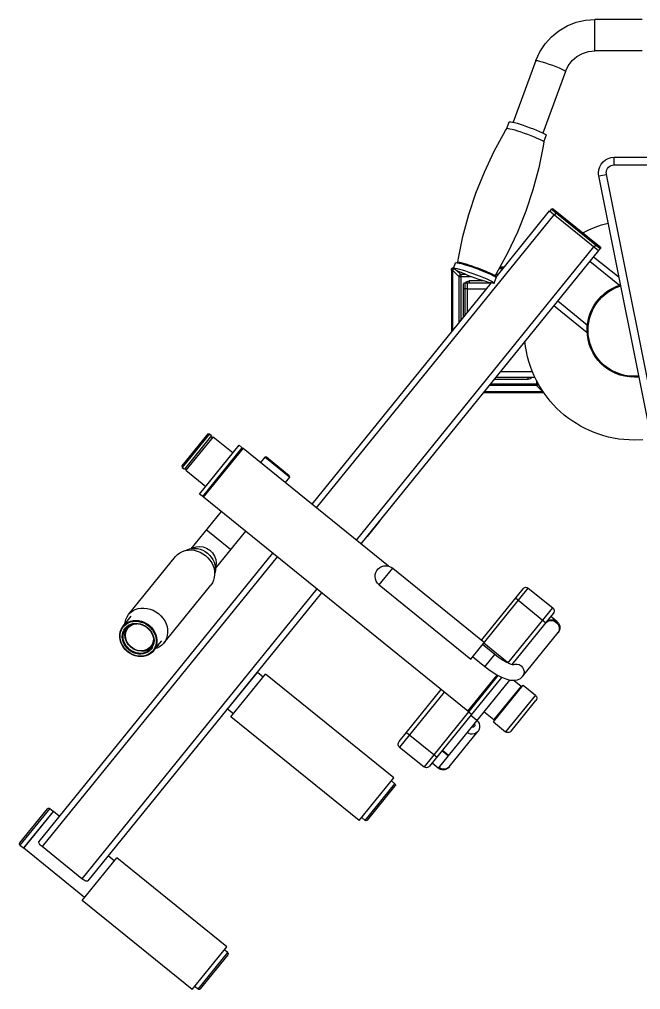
# Model space of a CAD drawing. Header units: millimetres. Extents: x 24547 to 62889, y 34568 to 56011.
# Drawn here: x 39587 to 40064, y 47662 to 48408 of the extents above; entities that cross this region are included whole.
import ezdxf

# ---------------------------------------------------------------- set-up
doc = ezdxf.new("R2010")
doc.units = ezdxf.units.MM
doc.linetypes.add('PEN_TYPE_1', pattern=[0])

# ---------------------------------------------------------------- blocks, each defined once
blk = doc.blocks.new('A$C022D36FF')
at = {"color": 7, "linetype": 'PEN_TYPE_1'}
for points in [[(396.48, 1317.64), (399.53, 1324.33), (403.55, 1330.48), (408.46, 1335.95), (414.16, 1340.61), (420.51, 1344.35), (427.34, 1347.09), (434.52, 1348.76), (441.88, 1349.32)], [(441.88, 1325.21), (441.88, 1349.32)], [(478.11, 1349.32), (441.88, 1349.32)], [(419.17, 1309.35), (421.3, 1313.75), (424.3, 1317.63), (428.03, 1320.83), (432.31, 1323.2), (436.99, 1324.67), (441.88, 1325.16)], [(478.11, 1325.16), (441.88, 1325.16)], [(396.48, 1317.64), (379.18, 1270.28)], [(396.48, 1317.64), (396.81, 1317.74), (397.77, 1317.63), (399.33, 1317.27), (401.38, 1316.7), (403.81, 1315.94), (406.46, 1315.03), (409.19, 1314.05), (411.85, 1313.02), (414.27, 1312.02), (416.32, 1311.11), (417.87, 1310.34), (418.85, 1309.75), (419.17, 1309.38)], [(419.17, 1309.35), (401.87, 1261.99)], [(374.23, 1265.56), (376.09, 1270.62)], [(376.09, 1270.62), (376.41, 1270.75), (377.2, 1270.7), (378.43, 1270.46), (380.08, 1270.05), (382.06, 1269.5), (384.32, 1268.8), (386.8, 1267.98), (389.39, 1267.07), (392.01, 1266.12), (394.56, 1265.15), (396.97, 1264.18), (399.15, 1263.25), (401.04, 1262.4), (402.55, 1261.65), (403.64, 1261.04), (404.28, 1260.56), (404.44, 1260.26)], [(350.5, 1215.9), (356.93, 1232), (364.53, 1248.06), (373.27, 1263.93), (374.23, 1265.54)], [(374.56, 1265.66), (374.23, 1265.56)], [(374.56, 1265.66), (375.34, 1265.61), (376.58, 1265.37), (378.22, 1264.97), (380.21, 1264.41), (382.47, 1263.71), (384.95, 1262.89), (387.53, 1262), (390.15, 1261.04), (392.71, 1260.06), (395.12, 1259.08), (397.3, 1258.16), (399.17, 1257.31), (400.7, 1256.56), (401.79, 1255.94), (402.42, 1255.48), (402.59, 1255.19)], [(402.6, 1255.19), (404.44, 1260.26)], [(402.59, 1255.18), (402.05, 1251.88), (398.68, 1235.31), (394.2, 1218.45), (388.74, 1201.94)], [(444.76, 1229.09), (444.59, 1230.26), (444.53, 1231.45), (444.78, 1233.89), (445.48, 1236.15), (446.59, 1238.2), (448.07, 1239.99), (449.85, 1241.47), (451.91, 1242.58), (454.17, 1243.29), (456.61, 1243.53)], [(450.68, 1230.27), (450.6, 1230.86), (450.57, 1231.45), (450.69, 1232.67), (451.04, 1233.81), (451.6, 1234.83), (452.34, 1235.72), (453.23, 1236.46), (454.26, 1237.02), (455.39, 1237.37), (456.61, 1237.49)], [(456.61, 1237.49), (456.61, 1243.53)], [(456.61, 1243.53), (765.3, 1243.53)], [(456.61, 1237.49), (765.3, 1237.49)], [(444.76, 1229.09), (450.68, 1230.27)], [(494.16, 1012.89), (450.68, 1230.27)], [(488.23, 1011.7), (444.76, 1229.09)], [(336.67, 1162.79), (337.19, 1165.95), (340.54, 1182.53), (345.03, 1199.39), (350.5, 1215.9)], [(388.74, 1201.94), (382.31, 1185.84), (374.71, 1169.78), (365.97, 1153.91), (365.07, 1152.42)], [(365.88, 1151.33), (407.06, 1202.17)], [(407.06, 1202.17), (444.69, 1171.7)], [(408.3, 1203.5), (407.16, 1202.1)], [(408.3, 1203.5), (408.72, 1203.84), (409.23, 1203.96), (409.64, 1203.89), (409.99, 1203.68)], [(445.83, 1173.1), (408.3, 1203.5)], [(409.99, 1203.68), (445.65, 1174.81)], [(412.58, 1201.6), (410.68, 1199.24)], [(228.19, 974.07), (410.59, 1199.32)], [(432.6, 1185.45), (437.27, 1187.74), (442.08, 1189.73), (446.99, 1191.42), (452, 1192.81)], [(258.67, 949.38), (441.08, 1174.63)], [(444.61, 1171.77), (262.2, 946.52)], [(443.08, 1176.89), (441.18, 1174.55)], [(445.83, 1173.1), (444.69, 1171.7)], [(445.65, 1174.81), (445.99, 1174.38), (446.11, 1173.86), (446.04, 1173.46), (445.85, 1173.1)], [(445.83, 1173.1), (445.85, 1173.1)], [(335.12, 1162.45), (336.83, 1162.77)], [(336.83, 1162.77), (336.96, 1162.79), (337.76, 1162.73), (339, 1162.49), (340.64, 1162.09), (342.63, 1161.52), (344.89, 1160.82), (347.35, 1160.01), (349.93, 1159.12), (352.55, 1158.16), (355.11, 1157.18), (357.52, 1156.21), (359.72, 1155.28), (361.59, 1154.43), (363.1, 1153.69), (364.21, 1153.07), (364.84, 1152.6), (364.92, 1152.51)], [(437.95, 1163.55), (460.77, 1145.07)], [(440.8, 1167.07), (460.32, 1151.27)], [(331.67, 1156.82), (331.83, 1157.63), (332.25, 1158.3), (332.89, 1158.77), (333.69, 1158.99)], [(331.67, 1156.82), (331.67, 1109.07)], [(331.67, 1156.82), (332.52, 1156.82)], [(332.52, 1156.82), (332.75, 1157.58), (333.38, 1158.07)], [(332.52, 1156.82), (332.52, 1110.11)], [(332.76, 1156.49), (332.83, 1156.95), (333.02, 1157.34), (333.33, 1157.64), (333.56, 1157.76)], [(332.76, 1110.41), (332.76, 1156.49)], [(337.35, 1151.91), (332.76, 1156.49)], [(333.36, 1158.09), (334.91, 1162.33)], [(333.36, 1158.09), (333.72, 1158.23), (334.59, 1158.16), (335.95, 1157.91), (337.76, 1157.46), (339.94, 1156.84), (342.43, 1156.07), (345.15, 1155.18), (348, 1154.18), (350.86, 1153.13), (353.68, 1152.06), (356.33, 1150.99), (358.74, 1149.98), (360.81, 1149.04), (362.47, 1148.22), (363.69, 1147.54), (364.39, 1147.02), (364.57, 1146.69)], [(364.57, 1146.69), (364.21, 1146.56), (363.35, 1146.62), (361.98, 1146.88), (360.17, 1147.32), (357.99, 1147.93), (355.5, 1148.71), (352.78, 1149.6), (349.93, 1150.59), (347.07, 1151.64), (344.25, 1152.72), (341.6, 1153.79), (339.19, 1154.8), (337.12, 1155.75), (335.46, 1156.56), (334.26, 1157.24), (333.55, 1157.76), (333.36, 1158.09)], [(335.12, 1162.45), (334.91, 1162.33)], [(335.12, 1162.45), (335.27, 1162.47), (336.15, 1162.4), (337.5, 1162.15), (339.31, 1161.7), (341.49, 1161.08), (343.98, 1160.31), (346.7, 1159.42), (349.54, 1158.43), (352.42, 1157.37), (355.22, 1156.3), (357.89, 1155.23), (360.29, 1154.22), (362.35, 1153.28), (364.01, 1152.46), (365.23, 1151.78), (365.93, 1151.26), (366.03, 1151.16)], [(338.77, 1153.32), (335.58, 1156.51)], [(368.16, 1157.91), (371.22, 1157.91)], [(371.42, 1158.15), (368.31, 1158.15)], [(372.1, 1158.99), (368.76, 1158.99)], [(337.35, 1151.91), (337.38, 1152.1), (337.45, 1152.31), (337.55, 1152.51), (337.68, 1152.69), (337.81, 1152.85), (337.99, 1153), (338.17, 1153.11), (338.36, 1153.21), (338.56, 1153.27), (338.77, 1153.32)], [(337.35, 1151.91), (337.35, 1116.08)], [(337.35, 1151.91), (346.4, 1151.91)], [(338.77, 1153.32), (338.77, 1117.83)], [(342.77, 1153.32), (338.77, 1153.32)], [(342.72, 1147.05), (343.21, 1147.63), (343.82, 1148.06), (344.51, 1148.33), (345.26, 1148.42)], [(345.26, 1148.42), (345.26, 1146.92)], [(356.41, 1148.42), (345.26, 1148.42)], [(364.57, 1146.69), (366.11, 1150.93)], [(366.03, 1151.16), (364.92, 1152.51)], [(366.36, 1151.91), (365.43, 1151.91)], [(367.5, 1153.32), (365.61, 1153.32)], [(366.11, 1150.93), (366.03, 1151.16)], [(224.66, 976.92), (362.24, 1146.83)], [(340.72, 1145.83), (340.82, 1146.3), (341.08, 1146.69), (341.47, 1146.95), (341.94, 1147.04)], [(340.72, 1145.83), (340.72, 1120.26)], [(340.72, 1142.51), (343.75, 1142.51)], [(341.94, 1147.04), (341.94, 1121.75)], [(341.94, 1147.04), (343.75, 1147.04)], [(343.75, 1147.04), (343.75, 1123.98)], [(343.75, 1146.92), (361.8, 1146.92)], [(343.75, 1142.39), (358.66, 1142.39)], [(475.63, 1074.63), (473.85, 1074.5), (472.07, 1074.46), (468.37, 1074.64), (464.77, 1075.19), (461.3, 1076.09), (457.97, 1077.31), (454.8, 1078.83), (451.82, 1080.65), (449.03, 1082.73), (446.45, 1085.07), (444.11, 1087.65), (442.03, 1090.44), (440.21, 1093.42), (438.69, 1096.59), (437.47, 1099.92), (436.58, 1103.39), (436.03, 1106.98), (435.84, 1110.69), (435.96, 1113.65), (436.32, 1116.56), (436.9, 1119.41), (437.71, 1122.17), (438.72, 1124.85), (439.94, 1127.43), (441.35, 1129.9), (442.95, 1132.25), (444.73, 1134.47), (446.68, 1136.54), (448.8, 1138.46), (451.06, 1140.21), (453.47, 1141.79), (456.03, 1143.18), (458.71, 1144.37), (461.51, 1145.35)], [(475.5, 1075.34), (473.79, 1075.22), (472.07, 1075.18), (468.44, 1075.36), (464.91, 1075.9), (461.51, 1076.78), (458.25, 1077.97), (455.14, 1079.47), (452.21, 1081.25), (449.48, 1083.29), (446.96, 1085.58), (444.66, 1088.11), (442.62, 1090.84), (440.84, 1093.77), (439.35, 1096.87), (438.15, 1100.13), (437.28, 1103.53), (436.74, 1107.06), (436.55, 1110.69), (436.67, 1113.59), (437.02, 1116.44), (437.59, 1119.22), (438.38, 1121.93), (439.37, 1124.55), (440.57, 1127.08), (441.95, 1129.49), (443.51, 1131.79), (445.25, 1133.96), (447.16, 1135.99), (449.23, 1137.87), (451.44, 1139.59), (453.8, 1141.14), (456.29, 1142.5), (458.91, 1143.67), (461.65, 1144.63)], [(413.26, 1133.07), (436.12, 1114.57)], [(410.4, 1129.54), (435.94, 1108.86)], [(478.62, 1026.4), (472.07, 1026.15), (468.03, 1026.25), (464.03, 1026.53), (460.08, 1027), (456.19, 1027.64), (452.35, 1028.47), (448.59, 1029.46), (444.88, 1030.62), (441.26, 1031.95), (437.71, 1033.43), (434.24, 1035.07), (430.86, 1036.86), (427.57, 1038.8), (424.37, 1040.88), (421.28, 1043.1), (418.29, 1045.45), (415.41, 1047.94), (412.65, 1050.55), (410, 1053.28), (407.48, 1056.13), (405.09, 1059.1), (402.82, 1062.17), (400.7, 1065.35), (398.71, 1068.63), (396.87, 1072.01), (395.19, 1075.49), (393.65, 1079.05), (392.28, 1082.7), (391.07, 1086.42), (390.03, 1090.23), (389.17, 1094.11), (388.48, 1098.06), (387.97, 1102.07)], [(365.8, 1074.46), (395.78, 1074.46)], [(369.46, 1078.99), (393.93, 1078.99)], [(390.54, 1072.95), (390.54, 1074.46)], [(393.16, 1074.46), (392.68, 1073.83), (392.05, 1073.35), (391.33, 1073.05), (390.54, 1072.95)], [(397.04, 1068.05), (360.63, 1068.05)], [(361.77, 1069.48), (398.45, 1069.48)], [(364.58, 1072.95), (390.54, 1072.95)], [(397.04, 1071.91), (397.04, 1068.05)], [(398.45, 1069.48), (398.42, 1069.27), (398.35, 1069.06), (398.26, 1068.87), (398.13, 1068.69), (397.98, 1068.52), (397.82, 1068.38), (397.64, 1068.26), (397.45, 1068.16), (397.25, 1068.09), (397.04, 1068.05)], [(401.63, 1063.46), (397.04, 1068.05)], [(401.95, 1062.38), (356.02, 1062.38)], [(401.95, 1063.23), (356.7, 1063.23)], [(356.9, 1063.46), (401.63, 1063.46)], [(401.98, 1063.53), (401.63, 1063.46)], [(402.15, 1063.24), (402.05, 1063.23), (401.95, 1063.23)], [(401.95, 1062.38), (401.95, 1063.23)], [(402.62, 1062.48), (402.29, 1062.41), (401.95, 1062.38)], [(144.77, 1030.94), (124.81, 1006.29)], [(145.82, 1031.06), (124.92, 1005.24)], [(147.59, 1029.62), (126.68, 1003.81)], [(148.62, 1028.79), (127.72, 1002.97)], [(144.77, 1030.94), (145.82, 1031.06)], [(145.82, 1031.06), (147.59, 1029.62)], [(147.05, 1028.96), (148.09, 1028.13)], [(148.62, 1028.79), (164.01, 1016.32)], [(138.36, 984.64), (168.76, 1022.19)], [(171.11, 1020.28), (168.76, 1022.19)], [(140.71, 982.74), (171.11, 1020.28)], [(141.29, 982.28), (171.69, 1019.81)], [(171.69, 1019.81), (170.64, 1019.7)], [(283.39, 929.36), (171.7, 1019.81)], [(124.81, 1006.29), (124.92, 1005.24)], [(188.52, 1013), (185.19, 1008.89)], [(189.57, 1013.1), (188.52, 1013)], [(207.28, 997.8), (188.52, 1013)], [(207.18, 998.85), (189.57, 1013.1)], [(124.92, 1005.24), (126.68, 1003.81)], [(127.22, 1004.47), (128.25, 1003.63)], [(127.72, 1002.97), (143.11, 990.51)], [(207.18, 998.85), (207.28, 997.8)], [(207.28, 997.8), (203.95, 993.69)], [(140.71, 982.74), (138.36, 984.64)], [(141.29, 982.28), (141.18, 983.33)], [(344.25, 817.91), (141.29, 982.28)], [(154.78, 971.34), (131.63, 942.75)], [(276.38, 963.84), (266.87, 952.09)], [(276.66, 964.37), (276.38, 963.84)], [(276.59, 964.29), (276.38, 963.84)], [(162.16, 942.07), (143.38, 957.26)], [(173.56, 956.15), (150.4, 927.55)], [(266.87, 952.09), (266.56, 951.9)], [(267.93, 953.41), (267.63, 953.22)], [(268.15, 953.86), (267.93, 953.41)], [(194.25, 939.38), (14.96, 717.95)], [(119.94, 936.7), (121.42, 938.26), (123.14, 939.55), (125.08, 940.57), (127.2, 941.29), (129.43, 941.68), (131.75, 941.77), (134.1, 941.51), (136.42, 940.94), (138.7, 940.06), (140.87, 938.9), (142.89, 937.46)], [(127.76, 941.39), (128.87, 941.98), (130.7, 942.6), (132.65, 942.95), (134.66, 943.01), (136.7, 942.79), (138.74, 942.3), (140.71, 941.54), (142.6, 940.52), (144.35, 939.27)], [(132.48, 942.91), (133.16, 943.39), (135.62, 944.28), (138.31, 944.53), (141.07, 944.14), (143.75, 943.12), (146.19, 941.54)], [(144.35, 939.27), (145.94, 937.82), (147.33, 936.18), (148.49, 934.41), (149.39, 932.52), (150.02, 930.57), (150.38, 928.58), (150.44, 926.61), (150.21, 924.69), (149.88, 923.48)], [(146.19, 941.54), (148.24, 939.48), (149.8, 937.08), (150.76, 934.46), (151.07, 931.77), (150.71, 929.18), (150.39, 928.41)], [(197.79, 936.52), (17.5, 713.88)], [(83.84, 892.12), (119.94, 936.7)], [(142.89, 937.46), (144.71, 935.79), (146.3, 933.91), (147.64, 931.87), (148.68, 929.7), (149.41, 927.46), (149.82, 925.17), (149.89, 922.9), (149.63, 920.7), (149.04, 918.59), (148.13, 916.63), (146.92, 914.85)], [(276.12, 914.89), (274.82, 916.21), (273.86, 917.77), (273.25, 919.5), (273.05, 921.34), (273.22, 923.01), (273.7, 924.57), (274.46, 925.98), (275.48, 927.21), (276.71, 928.22), (278.12, 928.99), (279.67, 929.47), (281.35, 929.64), (282.76, 929.52), (284.12, 929.17), (285.4, 928.59), (286.57, 927.79)], [(276.12, 914.89), (286.57, 927.79)], [(286.57, 927.79), (356.96, 870.79)], [(228.27, 911.83), (47.99, 689.21)], [(110.81, 870.27), (146.92, 914.85)], [(276.12, 914.89), (346.52, 857.89)], [(346.52, 857.89), (390.67, 912.42)], [(386.42, 911.97), (354.62, 872.69)], [(386.42, 911.97), (386.9, 912.45), (387.47, 912.8), (388.1, 913.01), (388.77, 913.09), (389.78, 912.92), (390.67, 912.42)], [(390.67, 912.42), (409.44, 897.22)], [(231.8, 908.98), (52.5, 687.55)], [(380.73, 904.93), (404.18, 885.93)], [(83.84, 892.12), (85.32, 893.67), (87.04, 894.97), (88.98, 895.99), (91.1, 896.71), (93.33, 897.1), (95.64, 897.19), (97.99, 896.93), (100.32, 896.36), (102.6, 895.48), (104.77, 894.32), (106.79, 892.88)], [(375.05, 854.74), (409.44, 897.22)], [(409.44, 897.22), (409.92, 896.73), (410.27, 896.17), (410.49, 895.54), (410.56, 894.87), (410.39, 893.86), (409.89, 892.97)], [(83.19, 863.74), (81.59, 865.22), (80.2, 866.89), (79.05, 868.7), (78.17, 870.63), (77.59, 872.62), (77.31, 874.63), (77.33, 876.62), (77.68, 878.54), (78.31, 880.36), (79.23, 882.02), (80.43, 883.48), (81.85, 884.73), (83.49, 885.73), (85.3, 886.46), (87.24, 886.9), (89.27, 887.05), (91.34, 886.88), (93.41, 886.43), (95.42, 885.69), (97.34, 884.67), (99.12, 883.42)], [(79.57, 883.27), (85.84, 891)], [(79.57, 883.27), (80.22, 884), (81.7, 885.29), (83.39, 886.32), (85.26, 887.07), (87.26, 887.53), (89.35, 887.67), (91.49, 887.51), (93.63, 887.05), (95.71, 886.27), (97.69, 885.22)], [(80.97, 884.99), (81.12, 886.28), (81.71, 888.39), (82.62, 890.35), (83.84, 892.12)], [(106.79, 892.88), (108.61, 891.21), (110.2, 889.33), (111.54, 887.29), (112.58, 885.12), (113.31, 882.88), (113.72, 880.59), (113.79, 878.32), (113.53, 876.11), (112.94, 874.01), (112.03, 872.05), (110.81, 870.27)], [(409.89, 892.97), (378.09, 853.7)], [(404.18, 885.93), (405.15, 886.88), (406.28, 887.58), (407.54, 888.02), (408.89, 888.17), (410.1, 888.05), (411.24, 887.69), (412.26, 887.14), (413.16, 886.4), (413.89, 885.51), (414.45, 884.48), (414.8, 883.35), (414.92, 882.13), (414.84, 881.1), (414.57, 880.11), (414.15, 879.18), (413.57, 878.33)], [(404.41, 886.11), (405.78, 887.03), (407.37, 887.52), (409.06, 887.53), (410.69, 887.08), (412.17, 886.19)], [(412.68, 886.82), (407.99, 890.63)], [(83.08, 863.61), (81.43, 865.14), (79.99, 866.85), (78.81, 868.73), (77.9, 870.72), (77.3, 872.78), (77, 874.85), (77.03, 876.91), (77.37, 878.89), (78.04, 880.76), (78.99, 882.48), (79.57, 883.27)], [(84.15, 864.92), (82.66, 866.29), (81.4, 867.85), (80.37, 869.54), (79.6, 871.33), (79.13, 873.18), (78.95, 875.03), (79.07, 876.86), (79.48, 878.6), (80.19, 880.22), (81.16, 881.67), (82.38, 882.93), (83.81, 883.95), (85.43, 884.72), (87.19, 885.21), (89.04, 885.42), (90.95, 885.34), (92.86, 884.96), (94.73, 884.31), (96.52, 883.39), (98.16, 882.24)], [(84.56, 865.43), (83.14, 866.75), (81.92, 868.25), (80.93, 869.87), (80.19, 871.6), (79.74, 873.38), (79.56, 875.17), (79.67, 876.92), (80.08, 878.6), (80.75, 880.15), (81.69, 881.55)], [(85.76, 866.91), (83.71, 868.96), (82.15, 871.38), (81.19, 873.99), (80.87, 876.68), (81.23, 879.27), (82.23, 881.61), (82.96, 882.64)], [(85.93, 867.12), (84, 869.05), (82.55, 871.31), (81.65, 873.76), (81.35, 876.29), (81.68, 878.71), (82.62, 880.91), (84.11, 882.75), (86.07, 884.12), (88.36, 884.95), (90.22, 885.12)], [(81.69, 881.55), (82.86, 882.76), (84.24, 883.74), (85.8, 884.49), (87.49, 884.96), (89.27, 885.17), (91.11, 885.08), (92.95, 884.73), (94.75, 884.1), (96.47, 883.21), (98.05, 882.1)], [(83.48, 883.2), (82.96, 882.64)], [(83.32, 883.09), (82.96, 882.64)], [(99.12, 883.42), (100.72, 881.93), (102.11, 880.27), (103.25, 878.45), (104.13, 876.52), (104.72, 874.53), (105, 872.52), (104.97, 870.53), (104.64, 868.61), (103.99, 866.8), (103.07, 865.14), (101.89, 863.67), (100.45, 862.42), (98.82, 861.43), (97, 860.69), (95.07, 860.25), (93.04, 860.11), (90.97, 860.27), (88.91, 860.73), (86.89, 861.47), (84.98, 862.48), (83.19, 863.74)], [(97.69, 885.22), (99.53, 883.94)], [(98.05, 882.1), (99.48, 880.78), (100.7, 879.28), (101.68, 877.65), (102.42, 875.93), (102.88, 874.15), (103.06, 872.36), (102.94, 870.61), (102.54, 868.93), (101.86, 867.38), (100.93, 865.98)], [(98.16, 882.24), (99.64, 880.86), (100.91, 879.31), (101.94, 877.61), (102.7, 875.82), (103.18, 873.98), (103.36, 872.12), (103.25, 870.3), (102.95, 869.08)], [(99.53, 883.92), (101.19, 882.39)], [(101.19, 882.39), (102.63, 880.67), (103.81, 878.79), (104.71, 876.81), (105.32, 874.75), (105.61, 872.67), (105.58, 870.61), (105.23, 868.64), (104.57, 866.77), (103.62, 865.05), (103.04, 864.26)], [(404.41, 886.11), (403.84, 885.51)], [(412.17, 886.19), (413.35, 884.94), (414.13, 883.42), (414.47, 881.77), (414.32, 880.11), (413.7, 878.58)], [(102.64, 875.07), (102.86, 873.21), (102.52, 870.79), (101.59, 868.59), (100.1, 866.75)], [(106.31, 868.3), (109.3, 872)], [(386.18, 844.51), (413.57, 878.33)], [(413.23, 877.91), (413.7, 878.58)], [(102.12, 866.94), (101.15, 865.48), (99.93, 864.23), (98.49, 863.2), (96.87, 862.44), (95.12, 861.94), (93.27, 861.74), (91.36, 861.82), (89.44, 862.19), (87.58, 862.84), (85.79, 863.76), (84.15, 864.92)], [(100.93, 865.98), (99.75, 864.76), (98.37, 863.79), (96.82, 863.04), (95.12, 862.57), (93.34, 862.36), (91.5, 862.44), (89.66, 862.8), (87.86, 863.44), (86.15, 864.32), (84.56, 865.43)], [(100.65, 866.37), (98.78, 865.06), (96.33, 864.17), (93.63, 863.92), (90.88, 864.31), (88.2, 865.33), (85.76, 866.91)], [(100.1, 866.75), (98.14, 865.38), (95.84, 864.55), (93.33, 864.32), (90.73, 864.68), (88.21, 865.64), (85.93, 867.12)], [(100.65, 866.37), (100.93, 866.59)], [(100.93, 866.59), (101.72, 867.44)], [(101.72, 867.44), (102.16, 868.07)], [(102.12, 866.94), (102.54, 867.89)], [(102.55, 867.9), (102.95, 869.08)], [(103.04, 864.26), (105.17, 866.9)], [(110.81, 870.27), (109.33, 868.72), (107.61, 867.42), (105.66, 866.41), (104.44, 865.98)], [(105.17, 866.9), (105.71, 867.61)], [(105.71, 867.61), (106.64, 868.88)], [(106.31, 868.3), (105.71, 867.61)], [(106.66, 868.77), (106.31, 868.3)], [(106.64, 868.88), (106.81, 869.05)], [(106.81, 869.05), (106.7, 868.83)], [(364.92, 861.43), (355.55, 869.04)], [(374.66, 855.45), (356.48, 870.18)], [(103.04, 864.26), (102.39, 863.53), (100.91, 862.24), (99.22, 861.21), (97.35, 860.46), (95.34, 860), (93.25, 859.86), (91.11, 860.02), (88.98, 860.48), (86.91, 861.26), (84.92, 862.31), (83.08, 863.61)], [(357.32, 852.05), (347.93, 859.65)], [(357.32, 852.05), (364.92, 861.43)], [(379.13, 853.48), (378.71, 853.53), (377.62, 853.83), (375.88, 854.48), (373.6, 855.58), (370.88, 857.15), (367.92, 859.15), (364.92, 861.43)], [(386.18, 844.51), (384.31, 842.83), (382.06, 841.81), (379.67, 841.42), (376.81, 841.61), (373.65, 842.41), (369.87, 843.95), (365.67, 846.19), (361.38, 848.98), (357.32, 852.05)], [(374.43, 855.18), (374.66, 855.45)], [(374.71, 855.05), (374.66, 855.45)], [(375.24, 854.98), (375.85, 854.49)], [(378.73, 853.63), (378.63, 853.56)], [(378.73, 853.63), (380.32, 854.12), (382.01, 854.14), (383.66, 853.68), (385.12, 852.79)], [(385.12, 852.79), (386.29, 851.54), (387.09, 850.03), (387.42, 848.37), (387.27, 846.71), (386.65, 845.18), (386.18, 844.51)], [(159.86, 819.57), (182.66, 847.73)], [(162.38, 813.66), (188.98, 846.5)], [(182.66, 847.73), (182.16, 847.67)], [(187.08, 844.16), (182.66, 847.73)], [(287.52, 766.7), (188.98, 846.5)], [(367.38, 845.27), (310.64, 775.2)], [(370.12, 843.85), (314.88, 775.65)], [(344.25, 817.91), (366.71, 845.64)], [(376.19, 841.77), (321.48, 774.2)], [(363.9, 809.78), (386.68, 837.94)], [(385.15, 837.24), (364.26, 811.43)], [(379.95, 841.46), (385.15, 837.24)], [(385.15, 837.24), (385.27, 836.18)], [(386.68, 837.94), (396.08, 830.34)], [(291.42, 794.65), (323.73, 834.54)], [(326.07, 832.63), (291.87, 790.41)], [(396.08, 830.34), (373.27, 802.18)], [(396.08, 830.34), (396.55, 829.86), (396.91, 829.29), (397.12, 828.66), (397.2, 828), (397.03, 826.98), (396.53, 826.09)], [(159.86, 819.57), (159.81, 820.09)], [(377.52, 802.63), (396.53, 826.09)], [(164.28, 816), (159.86, 819.57)], [(260.93, 733.86), (162.38, 813.66)], [(345.31, 818.02), (344.25, 817.91)], [(344.84, 817.44), (347.18, 815.54)], [(346.56, 814.77), (351.25, 810.97)], [(356.62, 817.6), (364.26, 811.43)], [(349.05, 808.25), (349.32, 807.99), (349.49, 807.69), (349.61, 807.35), (349.62, 807), (349.56, 806.66), (349.43, 806.35), (349.2, 806.07), (348.92, 805.87), (348.6, 805.74), (348.26, 805.68), (347.9, 805.72), (347.56, 805.84), (347.26, 806.03)], [(351.07, 810.74), (352.1, 809.69), (352.83, 808.41), (353.24, 807), (353.3, 805.53), (353.01, 804.1), (352.37, 802.82), (352, 802.3)], [(363.9, 809.78), (373.27, 802.18)], [(364.26, 811.43), (365.31, 811.53)], [(297.13, 801.69), (320.59, 782.69)], [(329.98, 775.09), (352, 802.3)], [(352, 802.3), (351.53, 801.78), (350.41, 800.95), (349.1, 800.42), (347.7, 800.22), (346.27, 800.36), (344.9, 800.84), (343.68, 801.61)], [(377.52, 802.62), (377.04, 802.15), (376.48, 801.8), (375.85, 801.58), (375.18, 801.51), (374.17, 801.68), (373.27, 802.18)], [(291.87, 790.41), (291.4, 790.89), (291.05, 791.45), (290.83, 792.08), (290.75, 792.75), (290.93, 793.76), (291.42, 794.65)], [(291.42, 794.65), (291.42, 794.65)], [(291.87, 790.41), (310.64, 775.2)], [(329.08, 783.58), (324.38, 787.39)], [(329.44, 784.03), (324.75, 787.83)], [(314.88, 775.65), (314.41, 775.18), (313.84, 774.83), (313.21, 774.61), (312.54, 774.53), (311.53, 774.71), (310.64, 775.2)], [(321.48, 774.2), (316.79, 778)], [(329.96, 775.09), (329.01, 774.14), (327.88, 773.44), (326.62, 773), (325.28, 772.85), (324.25, 772.94), (323.26, 773.2), (322.33, 773.62), (321.47, 774.2)], [(329.21, 774.48), (330.32, 775.51)], [(321.48, 774.2), (321.47, 774.2)], [(329.21, 774.48), (327.88, 773.78), (326.38, 773.45), (324.82, 773.53), (323.32, 774), (321.99, 774.83)], [(260.93, 733.86), (287.52, 766.7)], [(265.45, 734.07), (288.26, 762.22)], [(267.15, 734.25), (288.43, 760.53)], [(288.26, 762.22), (285.63, 764.36)], [(288.26, 762.22), (288.59, 761.81), (288.7, 761.29), (288.63, 760.89), (288.43, 760.53)], [(0.28, 716.72), (21.53, 742.96)], [(23.25, 743.17), (0.45, 715.02)], [(25.82, 740.97), (3.14, 712.97)], [(3.37, 712.66), (26.16, 740.82)], [(21.56, 742.99), (21.98, 743.33), (22.49, 743.44), (22.9, 743.38), (23.26, 743.17)], [(23.25, 743.17), (25.88, 741.05)], [(23.25, 743.17), (23.26, 743.17)], [(26.16, 740.82), (25.65, 740.76)], [(30.57, 737.25), (26.16, 740.82)], [(265.45, 734.07), (262.82, 736.2)], [(267.15, 734.25), (266.73, 733.92), (266.21, 733.81), (265.81, 733.87), (265.45, 734.07)], [(0.45, 715.02), (0.12, 715.44), (0, 715.95), (0.07, 716.36), (0.28, 716.72)], [(14.83, 717.61), (14.96, 717.95)], [(17.5, 713.88), (16.75, 714.55), (16.06, 715.25), (15.52, 715.94), (15.11, 716.59), (14.87, 717.16), (14.83, 717.61)], [(0.45, 715.02), (3.07, 712.89)], [(3.37, 712.66), (3.31, 713.17)], [(50.01, 674.89), (3.36, 712.66)], [(47.99, 689.21), (17.5, 713.88)], [(48.11, 672.54), (74.71, 705.39)], [(72.81, 703.04), (68.11, 706.85)], [(159.18, 637), (74.71, 705.39)], [(52.5, 687.55), (52.19, 687.35), (51.72, 687.31), (51.11, 687.42), (50.41, 687.68), (49.62, 688.09), (48.79, 688.59), (47.99, 689.21)], [(132.58, 604.14), (48.11, 672.54)], [(132.58, 604.14), (159.18, 637)], [(159.9, 632.52), (157.27, 634.65)], [(137.11, 604.36), (159.9, 632.52)], [(160.08, 630.81), (138.83, 604.57)], [(159.91, 632.52), (160.24, 632.09), (160.35, 631.58), (160.28, 631.18), (160.08, 630.81)], [(137.11, 604.36), (134.48, 606.5)], [(138.8, 604.54), (138.39, 604.2), (137.86, 604.09), (137.46, 604.16), (137.11, 604.36)]]:
    blk.add_lwpolyline(points, dxfattribs=at)

msp = doc.modelspace()

# ---------------------------------------------------------------- block references
msp.add_blockref('A$C022D36FF', (39586.98, 47058.27))

doc.saveas('drawing.dxf')
